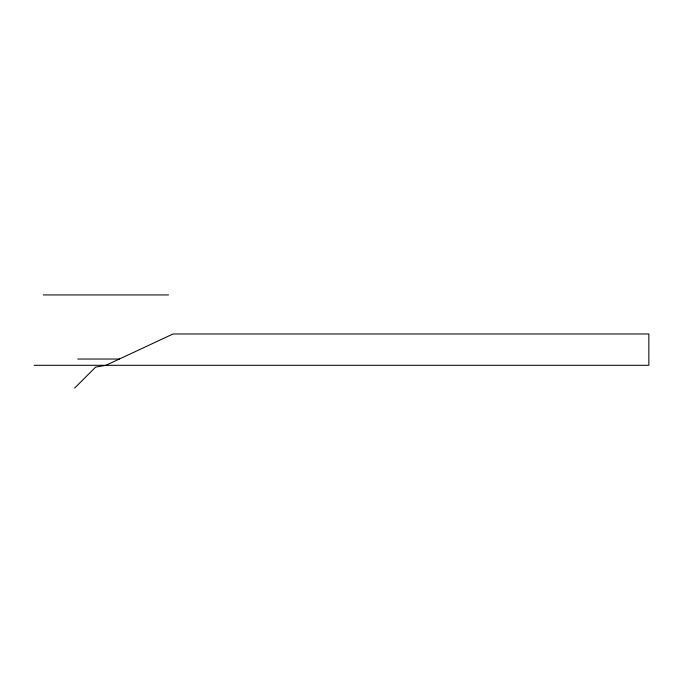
<?xml version="1.0" encoding="UTF-8"?>
<svg xmlns="http://www.w3.org/2000/svg" width="683" height="683" viewBox="0 0 683 683"><rect width="100%" height="100%" fill="white"/><g stroke="black" fill="none" stroke-linecap="round" stroke-linejoin="round"><path stroke-width="1.02" d="M74.669 388.064L95.62 367.113L105.899 365.303L173.072 333.978L648.85 333.978L648.85 365.303L34.15 365.303M43.251 294.936L168.547 294.936M77.742 359.036L119.508 359.036"/></g></svg>
